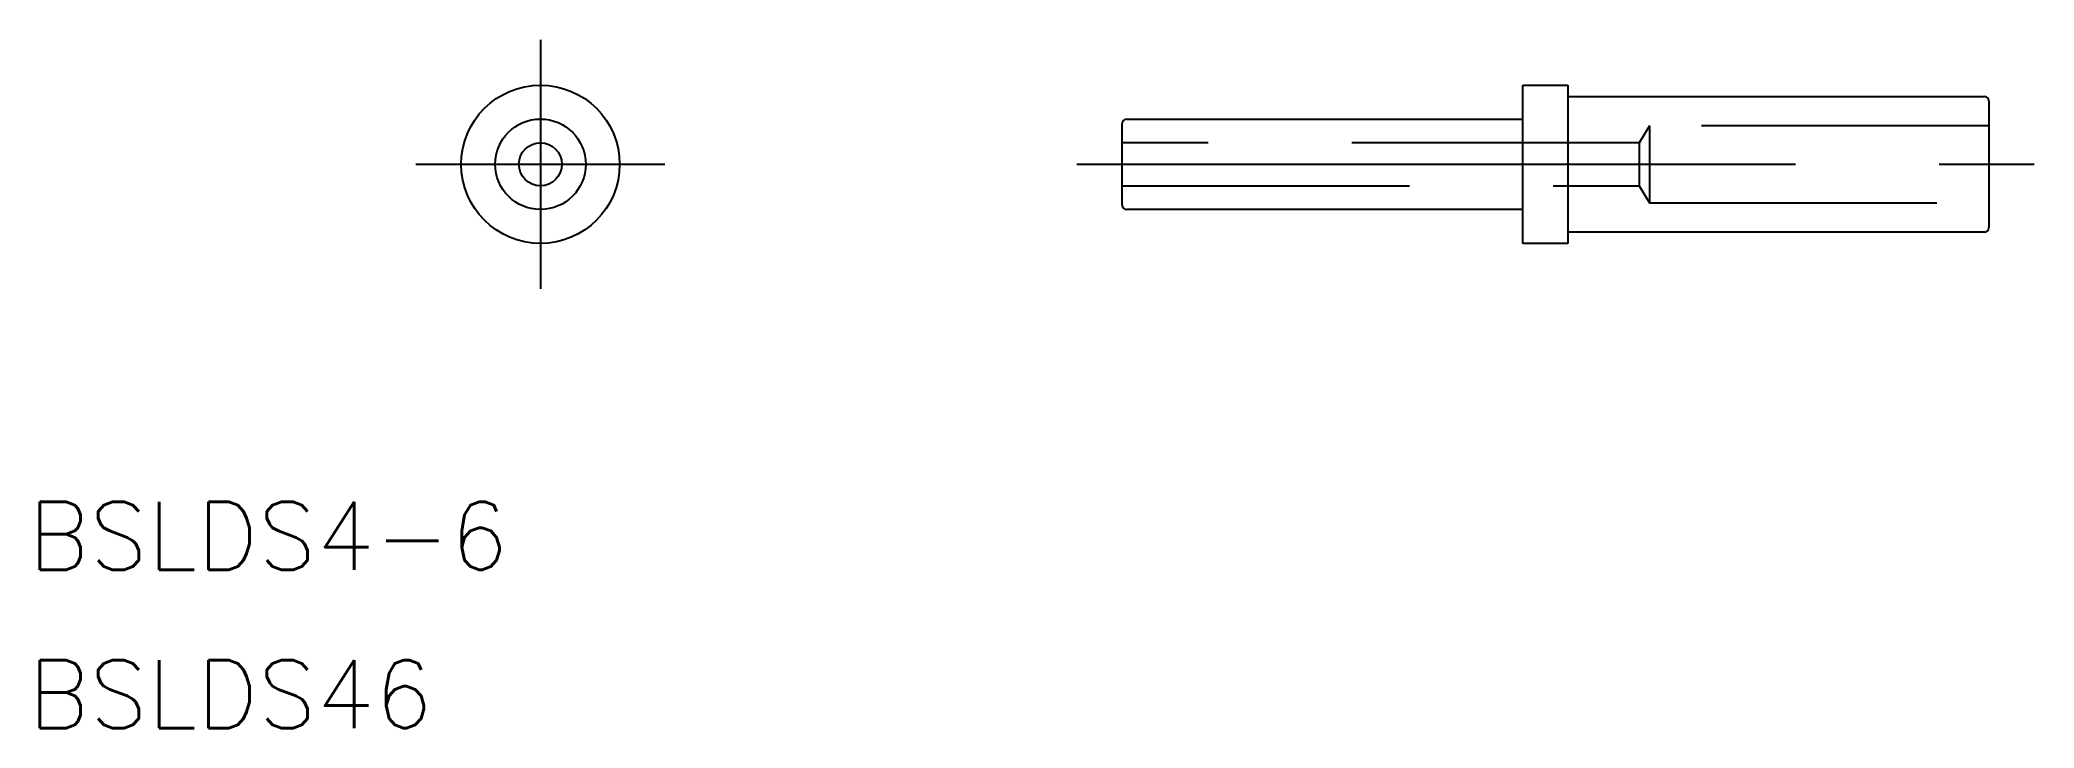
# Model space of a CAD drawing. Extents: x -22.1 to 66, y -24.9 to 5.5.
import ezdxf

# ---------------------------------------------------------------- set-up
doc = ezdxf.new("R2010")
doc.units = 0
doc.linetypes.add('CENTER', pattern=[50.8, 31.75, -6.35, 6.35, -6.35])
doc.linetypes.add('DASHED', pattern=[19.05, 12.7, -6.35])
doc.layers.get('0').update_dxf_attribs({"linetype": 'CONTINUOUS'})
doc.layers.add('CENTER', color=1, linetype='CENTER')
doc.styles.get("Standard").update_dxf_attribs({"font": 'txt.shx', "height": 3, "bigfont": 'bigfont.shx'})

msp = doc.modelspace()

# ---------------------------------------------------------------- linework, layer by layer
at = {"color": 7, "linetype": 'CONTINUOUS'}
for p, q in [((43.408, -2), (43.408, 3.5)), ((43.408, 3.5), (45.408, 3.5)), ((45.408, 3.5), (45.408, -3)), ((45.408, 3), (63.808, 3)), ((64.008, 2.8), (64.008, 1.7)), ((25.708, 0.95), (25.708, 1.8)), ((25.908, 2), (43.408, 2)), ((25.708, -0.95), (25.708, 0.95)), ((64.008, 1.7), (64.008, -1.7)), ((25.708, -1.8), (25.708, -0.95)), ((64.008, -1.7), (64.008, -2.8)), ((43.408, -2), (25.908, -2)), ((43.408, -3.5), (43.408, -2)), ((45.408, -3.5), (43.408, -3.5)), ((45.408, -3), (45.408, -3.5)), ((63.808, -3), (45.408, -3))]:
    msp.add_line(p, q, dxfattribs=at)
at = {"color": 3, "linetype": 'DASHED'}
for p, q in [((48.557, 0.95), (25.708, 0.95)), ((49.008, 1.7), (48.557, 0.95)), ((48.557, 0.95), (48.557, -0.95)), ((64.008, 1.7), (49.008, 1.7)), ((49.008, 1.7), (49.008, -1.7)), ((25.708, -0.95), (48.557, -0.95)), ((48.557, -0.95), (49.008, -1.7)), ((49.008, -1.7), (64.008, -1.7))]:
    msp.add_line(p, q, dxfattribs=at)
at = {"color": 7, "linetype": 'CONTINUOUS'}
for radius in [3.5, 2, 0.95]:
    msp.add_circle((0, 0), radius, dxfattribs=at)
for centre, start, end in [((63.808, 2.8), 0, 90), ((25.908, 1.8), 90, 180), ((25.908, -1.8), 180, 270), ((63.808, -2.8), 270, 0)]:
    msp.add_arc(centre, 0.2, start, end, dxfattribs=at)
at = {"layer": 'CENTER', "color": 1, "linetype": 'CENTER'}
for p, q in [((0, 5.5), (0, -5.5)), ((-5.5, 0), (5.5, 0)), ((23.708, 0), (66.008, 0))]:
    msp.add_line(p, q, dxfattribs=at)

# ---------------------------------------------------------------- texts
at = {"color": 7, "linetype": 'CONTINUOUS'}
for s, p in [('BSLDS4-6', (-22.635, -17.924)), ('BSLDS46', (-22.635, -24.924))]:
    msp.add_text(s, height=3, dxfattribs=at).set_placement(p)

doc.saveas('drawing.dxf')
